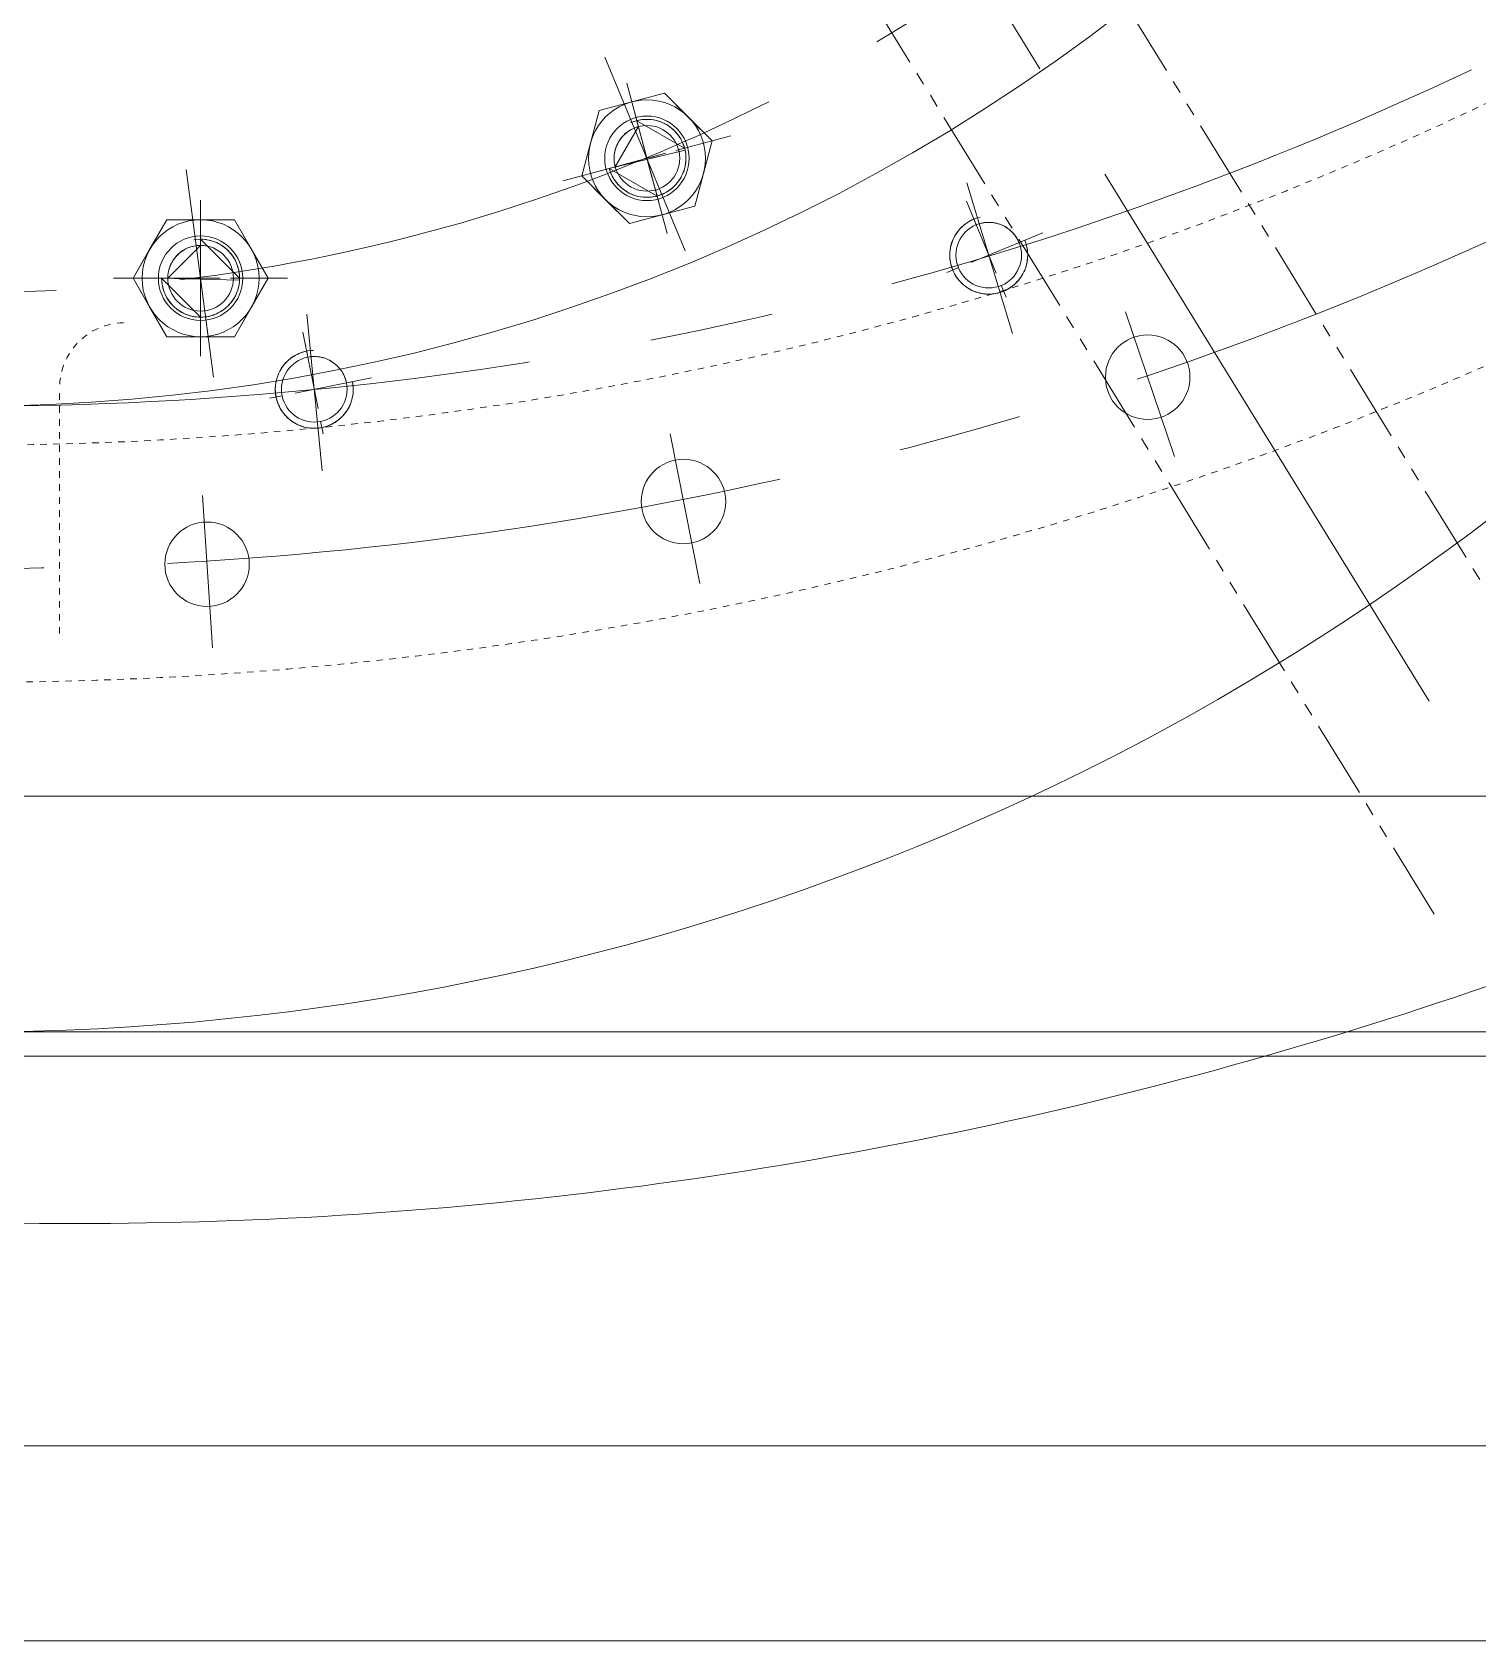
# Model space of a CAD drawing. Header units: inches. Extents: x 0 to 26418, y 0 to 20128.
# Drawn here: x 4073.3 to 4295.8, y 3246.8 to 3494.4 of the extents above; entities that cross this region are included whole.
import ezdxf

# ---------------------------------------------------------------- set-up
doc = ezdxf.new("R2010")
doc.units = ezdxf.units.IN
doc.header["$MEASUREMENT"] = 0
for name, pattern in [('ACAD_ISO02W100', [15, 12, -3]), ('CENTER', [50.8, 31.75, -6.35, 6.35, -6.35]), ('双点画线', [22, 12, -2, 2, -2, 2, -2]), ('点画线', [18, 12, -2, 2, -2]), ('虚线', [2, 1, -1])]:
    doc.linetypes.add(name, pattern=pattern)
for name, color, linetype, lineweight in [('CAXA1', 5, 'CENTER', 5), ('中心线层', 5, 'CENTER', 5), ('细实线层', 7, 'Continuous', 5), ('虚线层', 6, 'ACAD_ISO02W100', 5)]:
    doc.layers.add(name, color=color, linetype=linetype, lineweight=lineweight)

msp = doc.modelspace()

# ---------------------------------------------------------------- linework, layer by layer
at = {"color": 7, "lineweight": 5}
for p, q in [((4170.61, 3484.97), (4160.57, 3482.28)), ((4160.57, 3482.28), (4165.59, 3483.63)), ((4165.59, 3483.63), (4170.61, 3484.97)), ((4165.59, 3483.63), (4165.59, 3483.63)), ((4170.61, 3484.97), (4170.61, 3484.97)), ((4170.61, 3484.97), (4174.28, 3481.3)), ((4177.96, 3477.63), (4170.61, 3484.97)), ((4160.57, 3482.28), (4157.88, 3472.25)), ((4159.23, 3477.27), (4160.57, 3482.28)), ((4160.57, 3482.28), (4160.57, 3482.28)), ((4166.98, 3480.86), (4166.67, 3480.81)), ((4167.29, 3480.9), (4166.98, 3480.86)), ((4167.6, 3480.93), (4167.29, 3480.9)), ((4167.92, 3480.94), (4167.6, 3480.93)), ((4168.23, 3480.93), (4167.92, 3480.94)), ((4168.55, 3480.9), (4168.23, 3480.93)), ((4168.86, 3480.86), (4168.55, 3480.9)), ((4169.17, 3480.81), (4168.86, 3480.86)), ((4174.28, 3481.3), (4174.28, 3481.3)), ((4174.28, 3481.3), (4177.96, 3477.63)), ((4163.04, 3473.63), (4166.61, 3479.82)), ((4163.04, 3473.63), (4166.61, 3479.82)), ((4164.35, 3478.51), (4164.16, 3478.32)), ((4164.54, 3478.69), (4164.35, 3478.51)), ((4164.74, 3478.86), (4164.54, 3478.69)), ((4164.95, 3479.02), (4164.74, 3478.86)), ((4165.17, 3479.17), (4164.95, 3479.02)), ((4165.39, 3479.31), (4165.17, 3479.17)), ((4165.62, 3479.44), (4165.39, 3479.31)), ((4165.86, 3479.55), (4165.62, 3479.44)), ((4166.11, 3479.65), (4165.86, 3479.55)), ((4166.36, 3479.74), (4166.11, 3479.65)), ((4166.61, 3479.82), (4166.36, 3479.74)), ((4166.67, 3480.81), (4166.37, 3480.73)), ((4166.61, 3479.82), (4166.37, 3480.73)), ((4166.37, 3480.73), (4173.71, 3476.49)), ((4166.37, 3480.73), (4169.47, 3469.14)), ((4169.47, 3480.73), (4169.17, 3480.81)), ((4169.77, 3480.64), (4169.47, 3480.73)), ((4170.07, 3480.54), (4169.77, 3480.64)), ((4170.36, 3480.42), (4170.07, 3480.54)), ((4170.64, 3480.28), (4170.36, 3480.42)), ((4170.92, 3480.13), (4170.64, 3480.28)), ((4171.19, 3479.97), (4170.92, 3480.13)), ((4171.45, 3479.79), (4171.19, 3479.97)), ((4171.69, 3479.6), (4171.45, 3479.79)), ((4171.93, 3479.4), (4171.69, 3479.6)), ((4172.16, 3479.18), (4171.93, 3479.4)), ((4172.38, 3478.95), (4172.16, 3479.18)), ((4172.58, 3478.71), (4172.38, 3478.95)), ((4172.77, 3478.46), (4172.58, 3478.71)), ((4172.95, 3478.2), (4172.77, 3478.46)), ((4157.88, 3472.25), (4159.23, 3477.27)), ((4159.23, 3477.27), (4159.23, 3477.27)), ((4173.79, 3476.18), (4162.12, 3473.38)), ((4162.98, 3475.99), (4162.93, 3475.73)), ((4163.04, 3476.24), (4162.98, 3475.99)), ((4163.11, 3476.5), (4163.04, 3476.24)), ((4163.2, 3476.75), (4163.11, 3476.5)), ((4163.3, 3476.99), (4163.2, 3476.75)), ((4163.42, 3477.23), (4163.3, 3476.99)), ((4163.54, 3477.46), (4163.42, 3477.23)), ((4163.68, 3477.69), (4163.54, 3477.46)), ((4163.83, 3477.91), (4163.68, 3477.69)), ((4163.99, 3478.12), (4163.83, 3477.91)), ((4164.16, 3478.32), (4163.99, 3478.12)), ((4173.11, 3477.94), (4172.95, 3478.2)), ((4173.26, 3477.66), (4173.11, 3477.94)), ((4173.4, 3477.38), (4173.26, 3477.66)), ((4173.52, 3477.09), (4173.4, 3477.38)), ((4173.63, 3476.79), (4173.52, 3477.09)), ((4173.71, 3476.49), (4173.63, 3476.79)), ((4173.84, 3475.87), (4173.79, 3476.18)), ((4175.27, 3467.59), (4177.96, 3477.63)), ((4177.96, 3477.63), (4176.61, 3472.61)), ((4177.96, 3477.63), (4177.96, 3477.63)), ((4162.12, 3473.38), (4163.04, 3473.63)), ((4162.89, 3475.46), (4162.87, 3475.2)), ((4162.87, 3475.2), (4162.87, 3474.94)), ((4162.87, 3474.94), (4162.87, 3474.67)), ((4162.87, 3474.67), (4162.89, 3474.41)), ((4162.93, 3475.73), (4162.89, 3475.46)), ((4162.89, 3474.41), (4162.93, 3474.15)), ((4162.93, 3474.15), (4162.98, 3473.89)), ((4162.98, 3473.89), (4163.04, 3473.63)), ((4173.71, 3473.38), (4173.79, 3473.69)), ((4173.79, 3473.69), (4173.84, 3474)), ((4173.89, 3475.56), (4173.84, 3475.87)), ((4173.84, 3474), (4173.89, 3474.31)), ((4173.91, 3475.25), (4173.89, 3475.56)), ((4173.89, 3474.31), (4173.91, 3474.62)), ((4173.92, 3474.94), (4173.91, 3475.25)), ((4173.91, 3474.62), (4173.92, 3474.94)), ((4161.55, 3468.57), (4157.88, 3472.25)), ((4157.88, 3472.25), (4157.88, 3472.25)), ((4157.88, 3472.25), (4165.23, 3464.9)), ((4162.12, 3473.38), (4162.21, 3473.08)), ((4169.47, 3469.14), (4162.12, 3473.38)), ((4162.21, 3473.08), (4162.32, 3472.79)), ((4162.32, 3472.79), (4162.44, 3472.5)), ((4162.44, 3472.5), (4162.57, 3472.21)), ((4162.57, 3472.21), (4162.72, 3471.94)), ((4162.72, 3471.94), (4162.89, 3471.67)), ((4162.89, 3471.67), (4163.06, 3471.41)), ((4163.06, 3471.41), (4163.26, 3471.16)), ((4163.26, 3471.16), (4163.46, 3470.92)), ((4172.38, 3470.92), (4172.58, 3471.16)), ((4172.58, 3471.16), (4172.77, 3471.41)), ((4172.77, 3471.41), (4172.95, 3471.67)), ((4172.95, 3471.67), (4173.11, 3471.94)), ((4173.11, 3471.94), (4173.26, 3472.21)), ((4173.26, 3472.21), (4173.4, 3472.5)), ((4173.4, 3472.5), (4173.52, 3472.79)), ((4173.52, 3472.79), (4173.63, 3473.08)), ((4173.63, 3473.08), (4173.71, 3473.38)), ((4176.61, 3472.61), (4175.27, 3467.59)), ((4176.61, 3472.61), (4176.61, 3472.61)), ((4165.23, 3464.9), (4161.55, 3468.57)), ((4161.55, 3468.57), (4161.55, 3468.57)), ((4163.46, 3470.92), (4163.68, 3470.69)), ((4163.68, 3470.69), (4163.9, 3470.48)), ((4163.9, 3470.48), (4164.14, 3470.27)), ((4164.14, 3470.27), (4164.39, 3470.08)), ((4164.39, 3470.08), (4164.65, 3469.9)), ((4164.65, 3469.9), (4164.92, 3469.74)), ((4164.92, 3469.74), (4165.19, 3469.59)), ((4165.19, 3469.59), (4165.48, 3469.45)), ((4165.48, 3469.45), (4165.77, 3469.33)), ((4165.77, 3469.33), (4166.06, 3469.23)), ((4166.06, 3469.23), (4166.37, 3469.14)), ((4166.37, 3469.14), (4166.67, 3469.07)), ((4166.67, 3469.07), (4166.98, 3469.01)), ((4166.98, 3469.01), (4167.29, 3468.97)), ((4167.29, 3468.97), (4167.6, 3468.94)), ((4167.6, 3468.94), (4167.92, 3468.94)), ((4167.92, 3468.94), (4168.23, 3468.94)), ((4168.23, 3468.94), (4168.55, 3468.97)), ((4168.55, 3468.97), (4168.86, 3469.01)), ((4168.86, 3469.01), (4169.17, 3469.07)), ((4169.17, 3469.07), (4169.47, 3469.14)), ((4169.47, 3469.14), (4169.77, 3469.23)), ((4169.77, 3469.23), (4170.07, 3469.33)), ((4170.07, 3469.33), (4170.36, 3469.45)), ((4170.36, 3469.45), (4170.64, 3469.59)), ((4170.64, 3469.59), (4170.92, 3469.74)), ((4170.92, 3469.74), (4171.19, 3469.9)), ((4171.19, 3469.9), (4171.45, 3470.08)), ((4171.45, 3470.08), (4171.69, 3470.27)), ((4171.69, 3470.27), (4171.93, 3470.48)), ((4171.93, 3470.48), (4172.16, 3470.69)), ((4172.16, 3470.69), (4172.38, 3470.92)), ((4165.23, 3464.9), (4175.27, 3467.59)), ((4170.25, 3466.24), (4165.23, 3464.9)), ((4175.27, 3467.59), (4170.25, 3466.24)), ((4175.27, 3467.59), (4175.27, 3467.59)), ((4094.01, 3465.49), (4088.82, 3456.49)), ((4091.42, 3460.99), (4094.01, 3465.49)), ((4094.01, 3465.49), (4094.01, 3465.49)), ((4094.01, 3465.49), (4099.21, 3465.49)), ((4104.41, 3465.49), (4094.01, 3465.49)), ((4099.21, 3465.49), (4099.21, 3465.49)), ((4099.21, 3465.49), (4104.41, 3465.49)), ((4104.41, 3465.49), (4104.41, 3465.49)), ((4104.41, 3465.49), (4107, 3460.99)), ((4109.6, 3456.49), (4104.41, 3465.49)), ((4165.23, 3464.9), (4165.23, 3464.9)), ((4215.77, 3463.69), (4215.59, 3463.44)), ((4215.97, 3463.94), (4215.77, 3463.69)), ((4216.18, 3464.17), (4215.97, 3463.94)), ((4216.4, 3464.39), (4216.18, 3464.17)), ((4216.64, 3464.6), (4216.4, 3464.39)), ((4216.88, 3464.8), (4216.64, 3464.6)), ((4217.13, 3464.98), (4216.88, 3464.8)), ((4217.4, 3465.15), (4217.13, 3464.98)), ((4217.67, 3465.31), (4217.4, 3465.15)), ((4217.95, 3465.45), (4217.67, 3465.31)), ((4218.24, 3465.58), (4217.95, 3465.45)), ((4218.6, 3464.71), (4218.24, 3465.58)), ((4218.24, 3465.58), (4218.24, 3465.58)), ((4218.85, 3464.8), (4218.6, 3464.71)), ((4218.6, 3464.71), (4218.6, 3464.71)), ((4219.1, 3464.88), (4218.85, 3464.8)), ((4219.35, 3464.95), (4219.1, 3464.88)), ((4219.61, 3465.01), (4219.35, 3464.95)), ((4219.87, 3465.05), (4219.61, 3465.01)), ((4220.14, 3465.08), (4219.87, 3465.05)), ((4220.4, 3465.09), (4220.14, 3465.08)), ((4220.66, 3465.09), (4220.4, 3465.09)), ((4220.93, 3465.08), (4220.66, 3465.09)), ((4221.19, 3465.05), (4220.93, 3465.08)), ((4221.45, 3465.01), (4221.19, 3465.05)), ((4221.71, 3464.95), (4221.45, 3465.01)), ((4221.97, 3464.88), (4221.71, 3464.95)), ((4222.22, 3464.8), (4221.97, 3464.88)), ((4222.47, 3464.71), (4222.22, 3464.8)), ((4222.71, 3464.6), (4222.47, 3464.71)), ((4222.94, 3464.48), (4222.71, 3464.6)), ((4223.17, 3464.35), (4222.94, 3464.48)), ((4223.39, 3464.2), (4223.17, 3464.35)), ((4223.61, 3464.05), (4223.39, 3464.2)), ((4223.81, 3463.88), (4223.61, 3464.05)), ((4224.01, 3463.7), (4223.81, 3463.88)), ((4224.2, 3463.52), (4224.01, 3463.7)), ((4224.37, 3463.32), (4224.2, 3463.52)), ((4094.16, 3456.49), (4099.21, 3461.55)), ((4094.16, 3456.49), (4099.21, 3461.55)), ((4097.15, 3461.11), (4096.92, 3460.99)), ((4097.4, 3461.21), (4097.15, 3461.11)), ((4097.65, 3461.3), (4097.4, 3461.21)), ((4097.9, 3461.37), (4097.65, 3461.3)), ((4098.16, 3461.43), (4097.9, 3461.37)), ((4098.42, 3461.48), (4098.16, 3461.43)), ((4098.68, 3461.52), (4098.42, 3461.48)), ((4098.95, 3461.54), (4098.68, 3461.52)), ((4099.21, 3461.55), (4098.95, 3461.54)), ((4099.21, 3461.55), (4099.21, 3462.49)), ((4099.21, 3462.49), (4105.21, 3456.49)), ((4099.52, 3462.48), (4099.21, 3462.49)), ((4099.21, 3462.49), (4099.21, 3450.49)), ((4099.84, 3462.46), (4099.52, 3462.48)), ((4100.15, 3462.42), (4099.84, 3462.46)), ((4100.46, 3462.36), (4100.15, 3462.42)), ((4100.76, 3462.29), (4100.46, 3462.36)), ((4101.06, 3462.2), (4100.76, 3462.29)), ((4101.36, 3462.09), (4101.06, 3462.2)), ((4101.65, 3461.97), (4101.36, 3462.09)), ((4101.93, 3461.84), (4101.65, 3461.97)), ((4102.21, 3461.69), (4101.93, 3461.84)), ((4102.48, 3461.52), (4102.21, 3461.69)), ((4102.74, 3461.35), (4102.48, 3461.52)), ((4102.99, 3461.16), (4102.74, 3461.35)), ((4103.22, 3460.95), (4102.99, 3461.16)), ((4214.63, 3461.13), (4214.58, 3460.82)), ((4214.7, 3461.44), (4214.63, 3461.13)), ((4214.78, 3461.74), (4214.7, 3461.44)), ((4214.88, 3462.04), (4214.78, 3461.74)), ((4214.99, 3462.33), (4214.88, 3462.04)), ((4215.12, 3462.62), (4214.99, 3462.33)), ((4215.26, 3462.9), (4215.12, 3462.62)), ((4215.42, 3463.17), (4215.26, 3462.9)), ((4215.59, 3463.44), (4215.42, 3463.17)), ((4224.54, 3463.11), (4224.37, 3463.32)), ((4224.7, 3462.9), (4224.54, 3463.11)), ((4224.84, 3462.68), (4224.7, 3462.9)), ((4224.97, 3462.45), (4224.84, 3462.68)), ((4225.09, 3462.21), (4224.97, 3462.45)), ((4225.2, 3461.97), (4225.09, 3462.21)), ((4226.08, 3462.33), (4225.2, 3461.97)), ((4225.2, 3461.97), (4225.2, 3461.97)), ((4226.19, 3462.04), (4226.08, 3462.33)), ((4226.08, 3462.33), (4226.08, 3462.33)), ((4226.28, 3461.74), (4226.19, 3462.04)), ((4226.37, 3461.44), (4226.28, 3461.74)), ((4226.43, 3461.13), (4226.37, 3461.44)), ((4226.48, 3460.82), (4226.43, 3461.13)), ((4088.82, 3456.49), (4091.42, 3460.99)), ((4091.42, 3460.99), (4091.42, 3460.99)), ((4094.71, 3458.79), (4094.59, 3458.55)), ((4094.83, 3459.02), (4094.71, 3458.79)), ((4094.97, 3459.24), (4094.83, 3459.02)), ((4095.12, 3459.46), (4094.97, 3459.24)), ((4095.28, 3459.67), (4095.12, 3459.46)), ((4095.46, 3459.87), (4095.28, 3459.67)), ((4095.64, 3460.07), (4095.46, 3459.87)), ((4095.83, 3460.25), (4095.64, 3460.07)), ((4096.03, 3460.42), (4095.83, 3460.25)), ((4096.24, 3460.58), (4096.03, 3460.42)), ((4096.46, 3460.73), (4096.24, 3460.58)), ((4096.68, 3460.87), (4096.46, 3460.73)), ((4096.92, 3460.99), (4096.68, 3460.87)), ((4103.45, 3460.74), (4103.22, 3460.95)), ((4103.67, 3460.51), (4103.45, 3460.74)), ((4103.87, 3460.27), (4103.67, 3460.51)), ((4104.06, 3460.02), (4103.87, 3460.27)), ((4104.24, 3459.76), (4104.06, 3460.02)), ((4104.41, 3459.49), (4104.24, 3459.76)), ((4104.56, 3459.22), (4104.41, 3459.49)), ((4104.69, 3458.93), (4104.56, 3459.22)), ((4104.81, 3458.64), (4104.69, 3458.93)), ((4104.92, 3458.35), (4104.81, 3458.64)), ((4107, 3460.99), (4107, 3460.99)), ((4107, 3460.99), (4109.6, 3456.49)), ((4214.55, 3460.51), (4214.53, 3460.2)), ((4214.53, 3460.2), (4214.53, 3459.88)), ((4214.53, 3459.88), (4214.55, 3459.57)), ((4214.58, 3460.82), (4214.55, 3460.51)), ((4214.55, 3459.57), (4214.58, 3459.26)), ((4214.58, 3459.26), (4214.63, 3458.94)), ((4214.63, 3458.94), (4214.7, 3458.64)), ((4214.7, 3458.64), (4214.78, 3458.33)), ((4226.28, 3458.33), (4226.37, 3458.64)), ((4226.37, 3458.64), (4226.43, 3458.94)), ((4226.43, 3458.94), (4226.48, 3459.26)), ((4226.51, 3460.51), (4226.48, 3460.82)), ((4226.48, 3459.26), (4226.51, 3459.57)), ((4226.53, 3460.2), (4226.51, 3460.51)), ((4226.51, 3459.57), (4226.53, 3459.88)), ((4226.53, 3459.88), (4226.53, 3460.2)), ((4091.42, 3451.99), (4088.82, 3456.49)), ((4088.82, 3456.49), (4088.82, 3456.49)), ((4088.82, 3456.49), (4094.01, 3447.49)), ((4093.21, 3456.49), (4093.22, 3456.18)), ((4099.21, 3450.49), (4093.21, 3456.49)), ((4093.21, 3456.49), (4094.16, 3456.49)), ((4105.2, 3456.18), (4093.21, 3456.49)), ((4093.22, 3456.18), (4093.24, 3455.87)), ((4094.18, 3457.02), (4094.16, 3456.76)), ((4094.16, 3456.76), (4094.16, 3456.49)), ((4094.22, 3457.28), (4094.18, 3457.02)), ((4094.27, 3457.54), (4094.22, 3457.28)), ((4094.33, 3457.8), (4094.27, 3457.54)), ((4094.4, 3458.05), (4094.33, 3457.8)), ((4094.49, 3458.3), (4094.4, 3458.05)), ((4094.59, 3458.55), (4094.49, 3458.3)), ((4104.41, 3447.49), (4109.6, 3456.49)), ((4105.01, 3458.05), (4104.92, 3458.35)), ((4105.08, 3457.74), (4105.01, 3458.05)), ((4105.14, 3457.43), (4105.08, 3457.74)), ((4105.18, 3457.12), (4105.14, 3457.43)), ((4105.2, 3456.81), (4105.18, 3457.12)), ((4105.18, 3455.87), (4105.2, 3456.18)), ((4105.21, 3456.49), (4105.2, 3456.81)), ((4109.6, 3456.49), (4107, 3451.99)), ((4109.6, 3456.49), (4109.6, 3456.49)), ((4214.78, 3458.33), (4214.88, 3458.04)), ((4214.88, 3458.04), (4214.99, 3457.74)), ((4214.99, 3457.74), (4214.99, 3457.74)), ((4214.99, 3457.74), (4215.12, 3457.46)), ((4215.12, 3457.46), (4215.26, 3457.18)), ((4215.26, 3457.18), (4215.42, 3456.9)), ((4215.42, 3456.9), (4215.59, 3456.64)), ((4215.59, 3456.64), (4215.77, 3456.39)), ((4215.77, 3456.39), (4215.97, 3456.14)), ((4215.97, 3456.14), (4216.18, 3455.91)), ((4224.88, 3455.91), (4225.09, 3456.14)), ((4225.09, 3456.14), (4225.29, 3456.39)), ((4225.29, 3456.39), (4225.48, 3456.64)), ((4225.48, 3456.64), (4225.65, 3456.9)), ((4225.65, 3456.9), (4225.8, 3457.18)), ((4225.8, 3457.18), (4225.95, 3457.46)), ((4225.95, 3457.46), (4226.08, 3457.74)), ((4226.08, 3457.74), (4226.19, 3458.04)), ((4226.19, 3458.04), (4226.28, 3458.33)), ((4093.24, 3455.87), (4093.28, 3455.55)), ((4093.28, 3455.55), (4093.34, 3455.25)), ((4093.34, 3455.25), (4093.41, 3454.94)), ((4093.41, 3454.94), (4093.5, 3454.64)), ((4093.5, 3454.64), (4093.61, 3454.34)), ((4093.61, 3454.34), (4093.73, 3454.05)), ((4093.73, 3454.05), (4093.86, 3453.77)), ((4093.86, 3453.77), (4094.01, 3453.49)), ((4104.41, 3453.49), (4104.56, 3453.77)), ((4104.56, 3453.77), (4104.69, 3454.05)), ((4104.69, 3454.05), (4104.81, 3454.34)), ((4104.81, 3454.34), (4104.92, 3454.64)), ((4104.92, 3454.64), (4105.01, 3454.94)), ((4105.01, 3454.94), (4105.08, 3455.25)), ((4105.08, 3455.25), (4105.14, 3455.55)), ((4105.14, 3455.55), (4105.18, 3455.87)), ((4216.18, 3455.91), (4216.4, 3455.69)), ((4216.4, 3455.69), (4216.64, 3455.48)), ((4216.64, 3455.48), (4216.88, 3455.28)), ((4216.88, 3455.28), (4217.13, 3455.09)), ((4217.13, 3455.09), (4217.4, 3454.92)), ((4217.4, 3454.92), (4217.67, 3454.77)), ((4217.67, 3454.77), (4217.95, 3454.62)), ((4217.95, 3454.62), (4218.24, 3454.5)), ((4218.24, 3454.5), (4218.53, 3454.38)), ((4218.53, 3454.38), (4218.83, 3454.29)), ((4218.83, 3454.29), (4219.13, 3454.2)), ((4219.13, 3454.2), (4219.44, 3454.14)), ((4219.44, 3454.14), (4219.75, 3454.09)), ((4219.75, 3454.09), (4220.06, 3454.06)), ((4220.06, 3454.06), (4220.37, 3454.04)), ((4220.37, 3454.04), (4220.69, 3454.04)), ((4220.69, 3454.04), (4221, 3454.06)), ((4221, 3454.06), (4221.32, 3454.09)), ((4221.32, 3454.09), (4221.63, 3454.14)), ((4221.63, 3454.14), (4221.93, 3454.2)), ((4221.93, 3454.2), (4222.24, 3454.29)), ((4222.24, 3454.29), (4222.53, 3454.38)), ((4222.53, 3454.38), (4222.83, 3454.5)), ((4222.83, 3454.5), (4223.12, 3454.62)), ((4223.12, 3454.62), (4223.39, 3454.77)), ((4223.39, 3454.77), (4223.67, 3454.92)), ((4223.67, 3454.92), (4223.93, 3455.09)), ((4223.93, 3455.09), (4224.18, 3455.28)), ((4224.18, 3455.28), (4224.43, 3455.48)), ((4224.43, 3455.48), (4224.66, 3455.69)), ((4224.66, 3455.69), (4224.88, 3455.91)), ((4094.01, 3447.49), (4091.42, 3451.99)), ((4091.42, 3451.99), (4091.42, 3451.99)), ((4094.01, 3453.49), (4094.18, 3453.22)), ((4094.18, 3453.22), (4094.36, 3452.97)), ((4094.36, 3452.97), (4094.55, 3452.72)), ((4094.55, 3452.72), (4094.75, 3452.48)), ((4094.75, 3452.48), (4094.97, 3452.25)), ((4094.97, 3452.25), (4095.2, 3452.03)), ((4095.2, 3452.03), (4095.43, 3451.83)), ((4095.43, 3451.83), (4095.68, 3451.64)), ((4095.68, 3451.64), (4095.94, 3451.46)), ((4095.94, 3451.46), (4096.21, 3451.3)), ((4096.21, 3451.3), (4096.49, 3451.15)), ((4096.49, 3451.15), (4096.77, 3451.01)), ((4101.65, 3451.01), (4101.93, 3451.15)), ((4101.93, 3451.15), (4102.21, 3451.3)), ((4102.21, 3451.3), (4102.48, 3451.46)), ((4102.48, 3451.46), (4102.74, 3451.64)), ((4102.74, 3451.64), (4102.99, 3451.83)), ((4102.99, 3451.83), (4103.22, 3452.03)), ((4103.22, 3452.03), (4103.45, 3452.25)), ((4103.45, 3452.25), (4103.67, 3452.48)), ((4103.67, 3452.48), (4103.87, 3452.72)), ((4103.87, 3452.72), (4104.06, 3452.97)), ((4104.06, 3452.97), (4104.24, 3453.22)), ((4104.24, 3453.22), (4104.41, 3453.49)), ((4107, 3451.99), (4104.41, 3447.49)), ((4107, 3451.99), (4107, 3451.99)), ((4096.77, 3451.01), (4097.06, 3450.89)), ((4097.06, 3450.89), (4097.36, 3450.79)), ((4097.36, 3450.79), (4097.66, 3450.7)), ((4097.66, 3450.7), (4097.96, 3450.62)), ((4097.96, 3450.62), (4098.27, 3450.57)), ((4098.27, 3450.57), (4098.58, 3450.53)), ((4098.58, 3450.53), (4098.9, 3450.5)), ((4098.9, 3450.5), (4099.21, 3450.49)), ((4099.21, 3450.49), (4099.52, 3450.5)), ((4099.52, 3450.5), (4099.84, 3450.53)), ((4099.84, 3450.53), (4100.15, 3450.57)), ((4100.15, 3450.57), (4100.46, 3450.62)), ((4100.46, 3450.62), (4100.76, 3450.7)), ((4100.76, 3450.7), (4101.06, 3450.79)), ((4101.06, 3450.79), (4101.36, 3450.89)), ((4101.36, 3450.89), (4101.65, 3451.01)), ((4099.21, 3447.49), (4094.01, 3447.49)), ((4094.01, 3447.49), (4094.01, 3447.49)), ((4094.01, 3447.49), (4104.41, 3447.49)), ((4104.41, 3447.49), (4099.21, 3447.49)), ((4104.41, 3447.49), (4104.41, 3447.49)), ((4112.75, 3443.9), (4112.52, 3443.68)), ((4112.99, 3444.1), (4112.75, 3443.9)), ((4113.24, 3444.29), (4112.99, 3444.1)), ((4113.51, 3444.46), (4113.24, 3444.29)), ((4113.78, 3444.62), (4113.51, 3444.46)), ((4114.05, 3444.77), (4113.78, 3444.62)), ((4114.34, 3444.9), (4114.05, 3444.77)), ((4114.63, 3445.02), (4114.34, 3444.9)), ((4114.93, 3445.12), (4114.63, 3445.02)), ((4115.23, 3445.2), (4114.93, 3445.12)), ((4115.54, 3445.27), (4115.23, 3445.2)), ((4115.72, 3444.34), (4115.54, 3445.27)), ((4115.54, 3445.27), (4115.54, 3445.27)), ((4115.98, 3444.39), (4115.72, 3444.34)), ((4115.72, 3444.34), (4115.72, 3444.34)), ((4116.25, 3444.42), (4115.98, 3444.39)), ((4116.51, 3444.44), (4116.25, 3444.42)), ((4116.77, 3444.44), (4116.51, 3444.44)), ((4117.04, 3444.43), (4116.77, 3444.44)), ((4117.3, 3444.4), (4117.04, 3444.43)), ((4117.56, 3444.37), (4117.3, 3444.4)), ((4117.82, 3444.31), (4117.56, 3444.37)), ((4118.08, 3444.25), (4117.82, 3444.31)), ((4118.33, 3444.17), (4118.08, 3444.25)), ((4118.58, 3444.08), (4118.33, 3444.17)), ((4118.82, 3443.98), (4118.58, 3444.08)), ((4119.06, 3443.86), (4118.82, 3443.98)), ((4119.29, 3443.73), (4119.06, 3443.86)), ((4119.51, 3443.59), (4119.29, 3443.73)), ((4111.03, 3441.32), (4110.93, 3441.02)), ((4111.13, 3441.61), (4111.03, 3441.32)), ((4111.26, 3441.9), (4111.13, 3441.61)), ((4111.4, 3442.18), (4111.26, 3441.9)), ((4111.55, 3442.45), (4111.4, 3442.18)), ((4111.72, 3442.72), (4111.55, 3442.45)), ((4111.9, 3442.98), (4111.72, 3442.72)), ((4112.09, 3443.22), (4111.9, 3442.98)), ((4112.3, 3443.46), (4112.09, 3443.22)), ((4112.52, 3443.68), (4112.3, 3443.46)), ((4119.73, 3443.43), (4119.51, 3443.59)), ((4119.94, 3443.27), (4119.73, 3443.43)), ((4120.14, 3443.1), (4119.94, 3443.27)), ((4120.33, 3442.91), (4120.14, 3443.1)), ((4120.51, 3442.72), (4120.33, 3442.91)), ((4120.68, 3442.51), (4120.51, 3442.72)), ((4120.83, 3442.3), (4120.68, 3442.51)), ((4120.98, 3442.08), (4120.83, 3442.3)), ((4121.12, 3441.86), (4120.98, 3442.08)), ((4121.24, 3441.62), (4121.12, 3441.86)), ((4121.35, 3441.38), (4121.24, 3441.62)), ((4121.45, 3441.14), (4121.35, 3441.38)), ((4110.72, 3439.78), (4110.71, 3439.46)), ((4110.71, 3439.46), (4110.71, 3439.15)), ((4110.71, 3439.15), (4110.73, 3438.84)), ((4110.75, 3440.09), (4110.72, 3439.78)), ((4110.73, 3438.84), (4110.77, 3438.53)), ((4110.79, 3440.4), (4110.75, 3440.09)), ((4110.86, 3440.71), (4110.79, 3440.4)), ((4110.93, 3441.02), (4110.86, 3440.71)), ((4121.53, 3440.88), (4121.45, 3441.14)), ((4121.6, 3440.63), (4121.53, 3440.88)), ((4121.66, 3440.37), (4121.6, 3440.63)), ((4122.59, 3440.56), (4121.66, 3440.37)), ((4121.66, 3440.37), (4121.66, 3440.37)), ((4122.65, 3440.25), (4122.59, 3440.56)), ((4122.59, 3440.56), (4122.59, 3440.56)), ((4122.68, 3439.94), (4122.65, 3440.25)), ((4122.67, 3438.68), (4122.69, 3438.99)), ((4122.7, 3439.62), (4122.68, 3439.94)), ((4122.69, 3438.99), (4122.71, 3439.31)), ((4122.71, 3439.31), (4122.7, 3439.62)), ((4110.77, 3438.53), (4110.82, 3438.22)), ((4110.82, 3438.22), (4110.82, 3438.22)), ((4110.82, 3438.22), (4110.89, 3437.91)), ((4110.89, 3437.91), (4110.98, 3437.61)), ((4110.98, 3437.61), (4111.08, 3437.31)), ((4111.08, 3437.31), (4111.19, 3437.02)), ((4111.19, 3437.02), (4111.33, 3436.73)), ((4111.33, 3436.73), (4111.47, 3436.45)), ((4111.47, 3436.45), (4111.63, 3436.18)), ((4121.7, 3436.05), (4121.86, 3436.32)), ((4121.86, 3436.32), (4122.02, 3436.59)), ((4122.02, 3436.59), (4122.16, 3436.87)), ((4122.16, 3436.87), (4122.28, 3437.16)), ((4122.28, 3437.16), (4122.39, 3437.46)), ((4122.39, 3437.46), (4122.48, 3437.76)), ((4122.48, 3437.76), (4122.56, 3438.06)), ((4122.56, 3438.06), (4122.62, 3438.37)), ((4122.62, 3438.37), (4122.67, 3438.68)), ((4111.63, 3436.18), (4111.81, 3435.92)), ((4111.81, 3435.92), (4112, 3435.67)), ((4112, 3435.67), (4112.2, 3435.43)), ((4112.2, 3435.43), (4112.41, 3435.2)), ((4112.41, 3435.2), (4112.63, 3434.98)), ((4112.63, 3434.98), (4112.87, 3434.77)), ((4112.87, 3434.77), (4113.12, 3434.58)), ((4113.12, 3434.58), (4113.37, 3434.4)), ((4113.37, 3434.4), (4113.64, 3434.23)), ((4113.64, 3434.23), (4113.91, 3434.08)), ((4113.91, 3434.08), (4114.2, 3433.94)), ((4114.2, 3433.94), (4114.48, 3433.81)), ((4114.48, 3433.81), (4114.78, 3433.7)), ((4118.78, 3433.76), (4119.08, 3433.87)), ((4119.08, 3433.87), (4119.36, 3434.01)), ((4119.36, 3434.01), (4119.64, 3434.15)), ((4119.64, 3434.15), (4119.91, 3434.31)), ((4119.91, 3434.31), (4120.17, 3434.49)), ((4120.17, 3434.49), (4120.42, 3434.67)), ((4120.42, 3434.67), (4120.66, 3434.88)), ((4120.66, 3434.88), (4120.89, 3435.09)), ((4120.89, 3435.09), (4121.11, 3435.31)), ((4121.11, 3435.31), (4121.32, 3435.55)), ((4121.32, 3435.55), (4121.52, 3435.8)), ((4121.52, 3435.8), (4121.7, 3436.05)), ((4114.78, 3433.7), (4115.08, 3433.61)), ((4115.08, 3433.61), (4115.38, 3433.53)), ((4115.38, 3433.53), (4115.69, 3433.47)), ((4115.69, 3433.47), (4116, 3433.43)), ((4116, 3433.43), (4116.32, 3433.4)), ((4116.32, 3433.4), (4116.63, 3433.39)), ((4116.63, 3433.39), (4116.94, 3433.39)), ((4116.94, 3433.39), (4117.26, 3433.41)), ((4117.26, 3433.41), (4117.57, 3433.45)), ((4117.57, 3433.45), (4117.88, 3433.5)), ((4117.88, 3433.5), (4118.18, 3433.57)), ((4118.18, 3433.57), (4118.49, 3433.66)), ((4118.49, 3433.66), (4118.78, 3433.76)), ((4448.51, 3376.78), (3678.51, 3376.78)), ((4393.52, 3340.49), (3733.52, 3340.49)), ((3748.51, 3336.78), (4328.16, 3336.78)), ((4718.62, 3276.78), (3498.62, 3276.78)), ((4718.62, 3246.78), (3498.62, 3246.78))]:
    msp.add_line(p, q, dxfattribs=at)
for centre, radius in [((4063.52, 3726.75), 386.26), ((4167.92, 3474.94), 9), ((4167.92, 3474.94), 6.5), ((4167.92, 3474.94), 5.05), ((4099.21, 3456.49), 9), ((4220.53, 3460.04), 5.05), ((4099.21, 3456.49), 6.5), ((4099.21, 3456.49), 5.05), ((4245, 3441.26), 6.5), ((4116.71, 3439.39), 5.05), ((4173.54, 3422.12), 6.5), ((4100.2, 3412.47), 6.5)]:
    msp.add_circle(centre, radius, dxfattribs=at)
for centre, radius, start, end in [((4063.78, 3976.79), 582.5, 301.35579, 238.58501), ((4063.52, 3726.79), 290, 148.6687, 31.3333)]:
    msp.add_arc(centre, radius, start, end, dxfattribs=at)
msp.add_open_spline([(4478.58, 4391.59), (4443.49, 4429.16), (4363.33, 4496.48), (4220.7, 4564.04), (4063.25, 4591.2), (3902.94, 4574.79), (3750.86, 4517.6), (3617.58, 4422.13), (3512.8, 4294.15), (3444.25, 4142.25), (3415.61, 3976.34), (3435.07, 3807.87), (3495.96, 3648.67), (3597.19, 3509.91), (3731.64, 3401.31), (3890.72, 3330.93), (4063.7, 3303.42), (4238.96, 3322.51), (4404.48, 3386.32), (4548.54, 3491.77), (4661.39, 3631.55), (4734.59, 3796.86), (4752.87, 3916.58), (4754.54, 3976.52)], degree=3, knots=[0, 0, 0, 0, 6187.666026, 12450.355458, 18783.77638, 25175.55398, 31622.065679, 38124.713595, 44683.237858, 51298.550922, 57973.870728, 64697.019294, 71462.748657, 78273.501796, 85129.278897, 92030.080145, 98977.285843, 105969.701152, 113006.622999, 120087.951186, 127214.495945, 134386.492849, 141603.663266, 141603.663266, 141603.663266, 141603.663266], dxfattribs=at)
at = {"layer": 'CAXA1', "linetype": 'CENTER', "lineweight": 5, "ltscale": 3}
for p, q in [((4158.52, 3602.3), (4336.82, 3312.58)), ((4161.46, 3490.53), (4173.81, 3460.72)), ((4097.01, 3473.23), (4101.22, 3441.24)), ((4217.16, 3471.15), (4224.19, 3447.97)), ((4241.59, 3451.31), (4249.14, 3429.06)), ((4115.57, 3450.94), (4117.94, 3426.84)), ((4171.47, 3432.52), (4176.06, 3409.49)), ((4099.51, 3423.05), (4101.04, 3399.61))]:
    msp.add_line(p, q, dxfattribs=at)
for radius in [565, 540]:
    msp.add_circle((4063.78, 3976.79), radius, dxfattribs=at)
msp.add_arc((4063.52, 3726.79), 272.5, 148.6693, 31.3334, dxfattribs=at)
at = {"layer": '中心线层', "color": 7, "linetype": '点画线', "lineweight": 5}
for p, q in [((4171.02, 3463.35), (4164.81, 3486.53)), ((4165.59, 3483.63), (4170.25, 3466.24)), ((4154.98, 3471.47), (4180.85, 3478.4)), ((4159.23, 3472.61), (4176.61, 3477.27)), ((4099.21, 3444.49), (4099.21, 3468.49)), ((4217.09, 3468.35), (4223.98, 3451.72)), ((4099.21, 3465.49), (4099.21, 3447.49)), ((4228.85, 3463.48), (4212.22, 3456.59)), ((4085.82, 3456.49), (4112.6, 3456.49)), ((4090.21, 3456.49), (4108.21, 3456.49)), ((4114.95, 3448.21), (4118.46, 3430.56)), ((4125.53, 3441.14), (4107.88, 3437.63))]:
    msp.add_line(p, q, dxfattribs=at)
at = {"layer": '细实线层', "color": 7, "linetype": '双点画线', "lineweight": 5}
for p, q in [((4172.42, 3611.09), (4328.16, 3358.03)), ((4144.46, 3593.65), (4289.56, 3357.88))]:
    msp.add_line(p, q, dxfattribs=at)
at = {"layer": '细实线层', "color": 7, "lineweight": 5}
for centre, start, end in [((4167.92, 3474.94), 195, 115), ((4220.53, 3460.04), 102.5, 22.5), ((4099.21, 3456.49), 180, 100), ((4116.71, 3439.39), 91.25, 11.25)]:
    msp.add_arc(centre, 6, start, end, dxfattribs=at)
at = {"layer": '虚线层', "color": 7, "linetype": '虚线', "lineweight": 5}
msp.add_line((4077.51, 3401.79), (4077.51, 3439.63), dxfattribs=at)
for centre, radius, start, end in [((4063.25, 3976.79), 546, 236.556, 303.5084), ((4063.78, 3976.79), 582.5, 238.58501, 301.35579), ((4087.51, 3439.63), 10, 90.9551, 180)]:
    msp.add_arc(centre, radius, start, end, dxfattribs=at)

doc.saveas('drawing.dxf')
